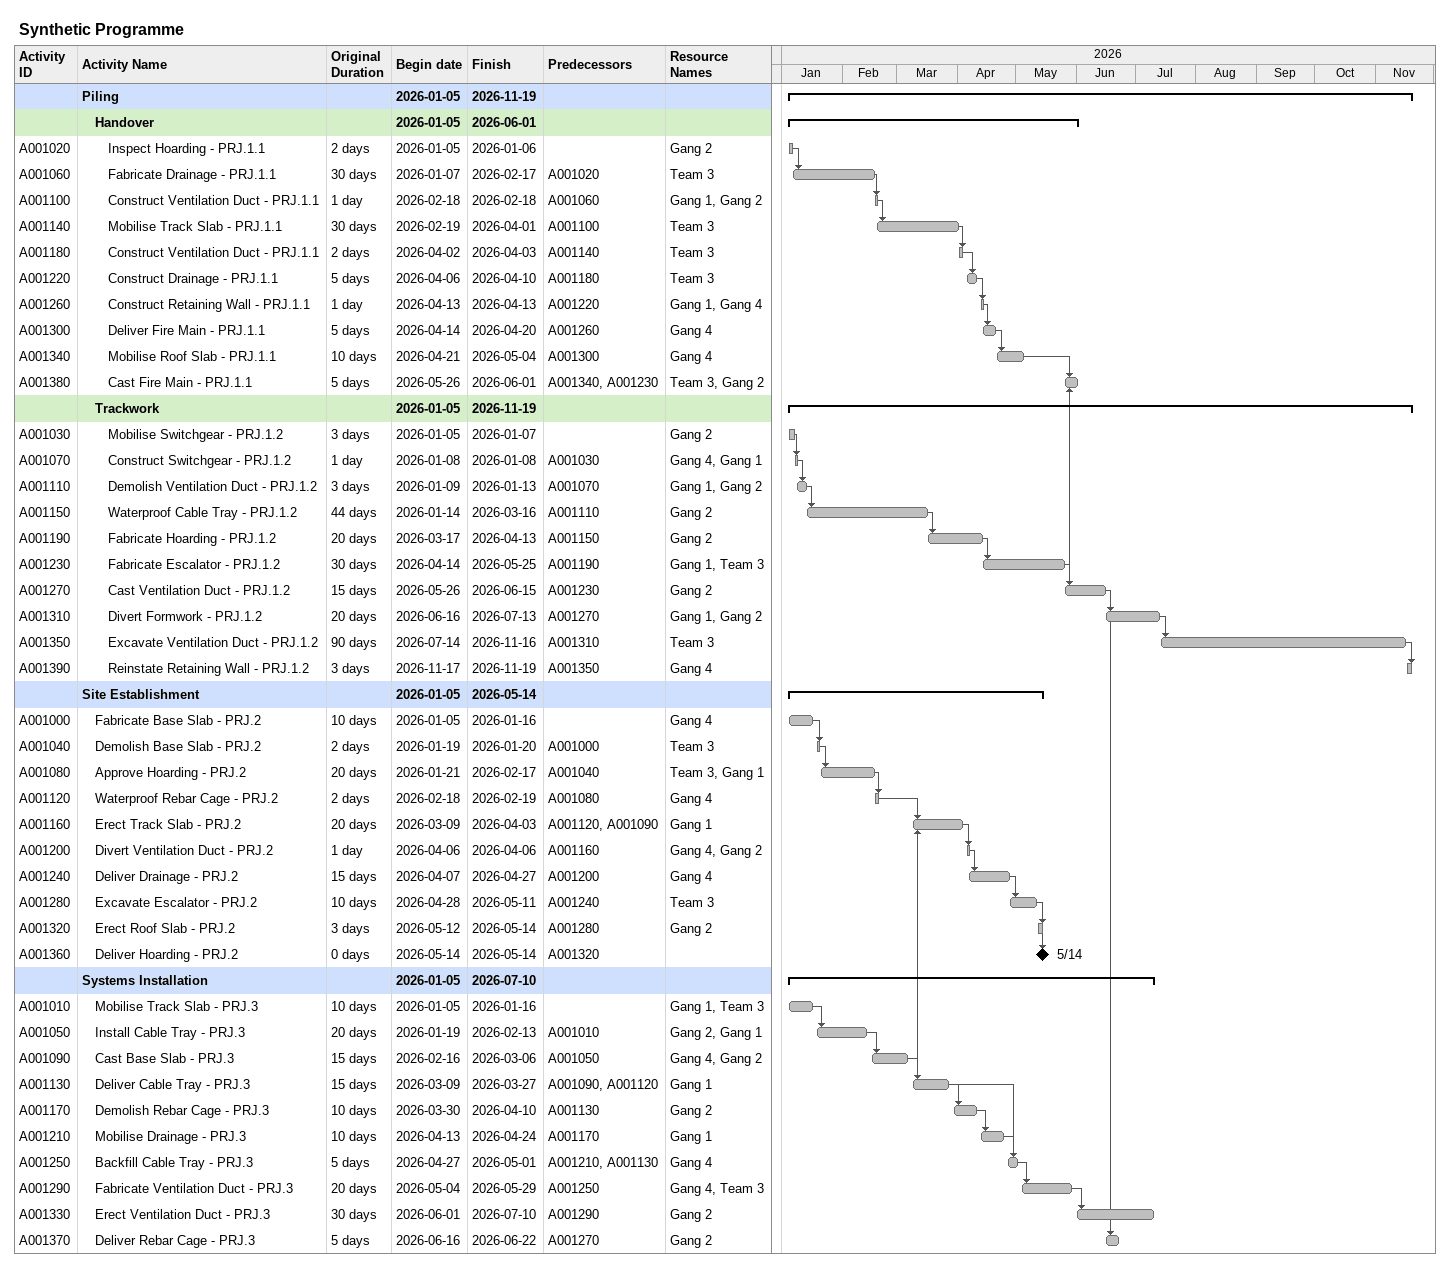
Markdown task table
Synthetic Programme

| ID | Level | Task | Original duration | Start | Finish | Predecessors | Resources |
|---|---|---|---|---|---|---|---|
|  | 1 | **Piling** |  | 2026-01-05 | 2026-11-19 |  |  |
|  | 2 | **Handover** |  | 2026-01-05 | 2026-06-01 |  |  |
| A001020 | 3 | Inspect Hoarding - PRJ.1.1 | 2d | 2026-01-05 | 2026-01-06 |  | Gang 2 |
| A001060 | 3 | Fabricate Drainage - PRJ.1.1 | 30d | 2026-01-07 | 2026-02-17 | A001020 | Team 3 |
| A001100 | 3 | Construct Ventilation Duct - PRJ.1.1 | 1d | 2026-02-18 | 2026-02-18 | A001060 | Gang 1, Gang 2 |
| A001140 | 3 | Mobilise Track Slab - PRJ.1.1 | 30d | 2026-02-19 | 2026-04-01 | A001100 | Team 3 |
| A001180 | 3 | Construct Ventilation Duct - PRJ.1.1 | 2d | 2026-04-02 | 2026-04-03 | A001140 | Team 3 |
| A001220 | 3 | Construct Drainage - PRJ.1.1 | 5d | 2026-04-06 | 2026-04-10 | A001180 | Team 3 |
| A001260 | 3 | Construct Retaining Wall - PRJ.1.1 | 1d | 2026-04-13 | 2026-04-13 | A001220 | Gang 1, Gang 4 |
| A001300 | 3 | Deliver Fire Main - PRJ.1.1 | 5d | 2026-04-14 | 2026-04-20 | A001260 | Gang 4 |
| A001340 | 3 | Mobilise Roof Slab - PRJ.1.1 | 10d | 2026-04-21 | 2026-05-04 | A001300 | Gang 4 |
| A001380 | 3 | Cast Fire Main - PRJ.1.1 | 5d | 2026-05-26 | 2026-06-01 | A001340, A001230 | Team 3, Gang 2 |
|  | 2 | **Trackwork** |  | 2026-01-05 | 2026-11-19 |  |  |
| A001030 | 3 | Mobilise Switchgear - PRJ.1.2 | 3d | 2026-01-05 | 2026-01-07 |  | Gang 2 |
| A001070 | 3 | Construct Switchgear - PRJ.1.2 | 1d | 2026-01-08 | 2026-01-08 | A001030 | Gang 4, Gang 1 |
| A001110 | 3 | Demolish Ventilation Duct - PRJ.1.2 | 3d | 2026-01-09 | 2026-01-13 | A001070 | Gang 1, Gang 2 |
| A001150 | 3 | Waterproof Cable Tray - PRJ.1.2 | 44d | 2026-01-14 | 2026-03-16 | A001110 | Gang 2 |
| A001190 | 3 | Fabricate Hoarding - PRJ.1.2 | 20d | 2026-03-17 | 2026-04-13 | A001150 | Gang 2 |
| A001230 | 3 | Fabricate Escalator - PRJ.1.2 | 30d | 2026-04-14 | 2026-05-25 | A001190 | Gang 1, Team 3 |
| A001270 | 3 | Cast Ventilation Duct - PRJ.1.2 | 15d | 2026-05-26 | 2026-06-15 | A001230 | Gang 2 |
| A001310 | 3 | Divert Formwork - PRJ.1.2 | 20d | 2026-06-16 | 2026-07-13 | A001270 | Gang 1, Gang 2 |
| A001350 | 3 | Excavate Ventilation Duct - PRJ.1.2 | 90d | 2026-07-14 | 2026-11-16 | A001310 | Team 3 |
| A001390 | 3 | Reinstate Retaining Wall - PRJ.1.2 | 3d | 2026-11-17 | 2026-11-19 | A001350 | Gang 4 |
|  | 1 | **Site Establishment** |  | 2026-01-05 | 2026-05-14 |  |  |
| A001000 | 2 | Fabricate Base Slab - PRJ.2 | 10d | 2026-01-05 | 2026-01-16 |  | Gang 4 |
| A001040 | 2 | Demolish Base Slab - PRJ.2 | 2d | 2026-01-19 | 2026-01-20 | A001000 | Team 3 |
| A001080 | 2 | Approve Hoarding - PRJ.2 | 20d | 2026-01-21 | 2026-02-17 | A001040 | Team 3, Gang 1 |
| A001120 | 2 | Waterproof Rebar Cage - PRJ.2 | 2d | 2026-02-18 | 2026-02-19 | A001080 | Gang 4 |
| A001160 | 2 | Erect Track Slab - PRJ.2 | 20d | 2026-03-09 | 2026-04-03 | A001120, A001090 | Gang 1 |
| A001200 | 2 | Divert Ventilation Duct - PRJ.2 | 1d | 2026-04-06 | 2026-04-06 | A001160 | Gang 4, Gang 2 |
| A001240 | 2 | Deliver Drainage - PRJ.2 | 15d | 2026-04-07 | 2026-04-27 | A001200 | Gang 4 |
| A001280 | 2 | Excavate Escalator - PRJ.2 | 10d | 2026-04-28 | 2026-05-11 | A001240 | Team 3 |
| A001320 | 2 | Erect Roof Slab - PRJ.2 | 3d | 2026-05-12 | 2026-05-14 | A001280 | Gang 2 |
| A001360 | 2 | Deliver Hoarding - PRJ.2 | 0d | 2026-05-14 | 2026-05-14 | A001320 |  |
|  | 1 | **Systems Installation** |  | 2026-01-05 | 2026-07-10 |  |  |
| A001010 | 2 | Mobilise Track Slab - PRJ.3 | 10d | 2026-01-05 | 2026-01-16 |  | Gang 1, Team 3 |
| A001050 | 2 | Install Cable Tray - PRJ.3 | 20d | 2026-01-19 | 2026-02-13 | A001010 | Gang 2, Gang 1 |
| A001090 | 2 | Cast Base Slab - PRJ.3 | 15d | 2026-02-16 | 2026-03-06 | A001050 | Gang 4, Gang 2 |
| A001130 | 2 | Deliver Cable Tray - PRJ.3 | 15d | 2026-03-09 | 2026-03-27 | A001090, A001120 | Gang 1 |
| A001170 | 2 | Demolish Rebar Cage - PRJ.3 | 10d | 2026-03-30 | 2026-04-10 | A001130 | Gang 2 |
| A001210 | 2 | Mobilise Drainage - PRJ.3 | 10d | 2026-04-13 | 2026-04-24 | A001170 | Gang 1 |
| A001250 | 2 | Backfill Cable Tray - PRJ.3 | 5d | 2026-04-27 | 2026-05-01 | A001210, A001130 | Gang 4 |
| A001290 | 2 | Fabricate Ventilation Duct - PRJ.3 | 20d | 2026-05-04 | 2026-05-29 | A001250 | Gang 4, Team 3 |
| A001330 | 2 | Erect Ventilation Duct - PRJ.3 | 30d | 2026-06-01 | 2026-07-10 | A001290 | Gang 2 |
| A001370 | 2 | Deliver Rebar Cage - PRJ.3 | 5d | 2026-06-16 | 2026-06-22 | A001270 | Gang 2 |
